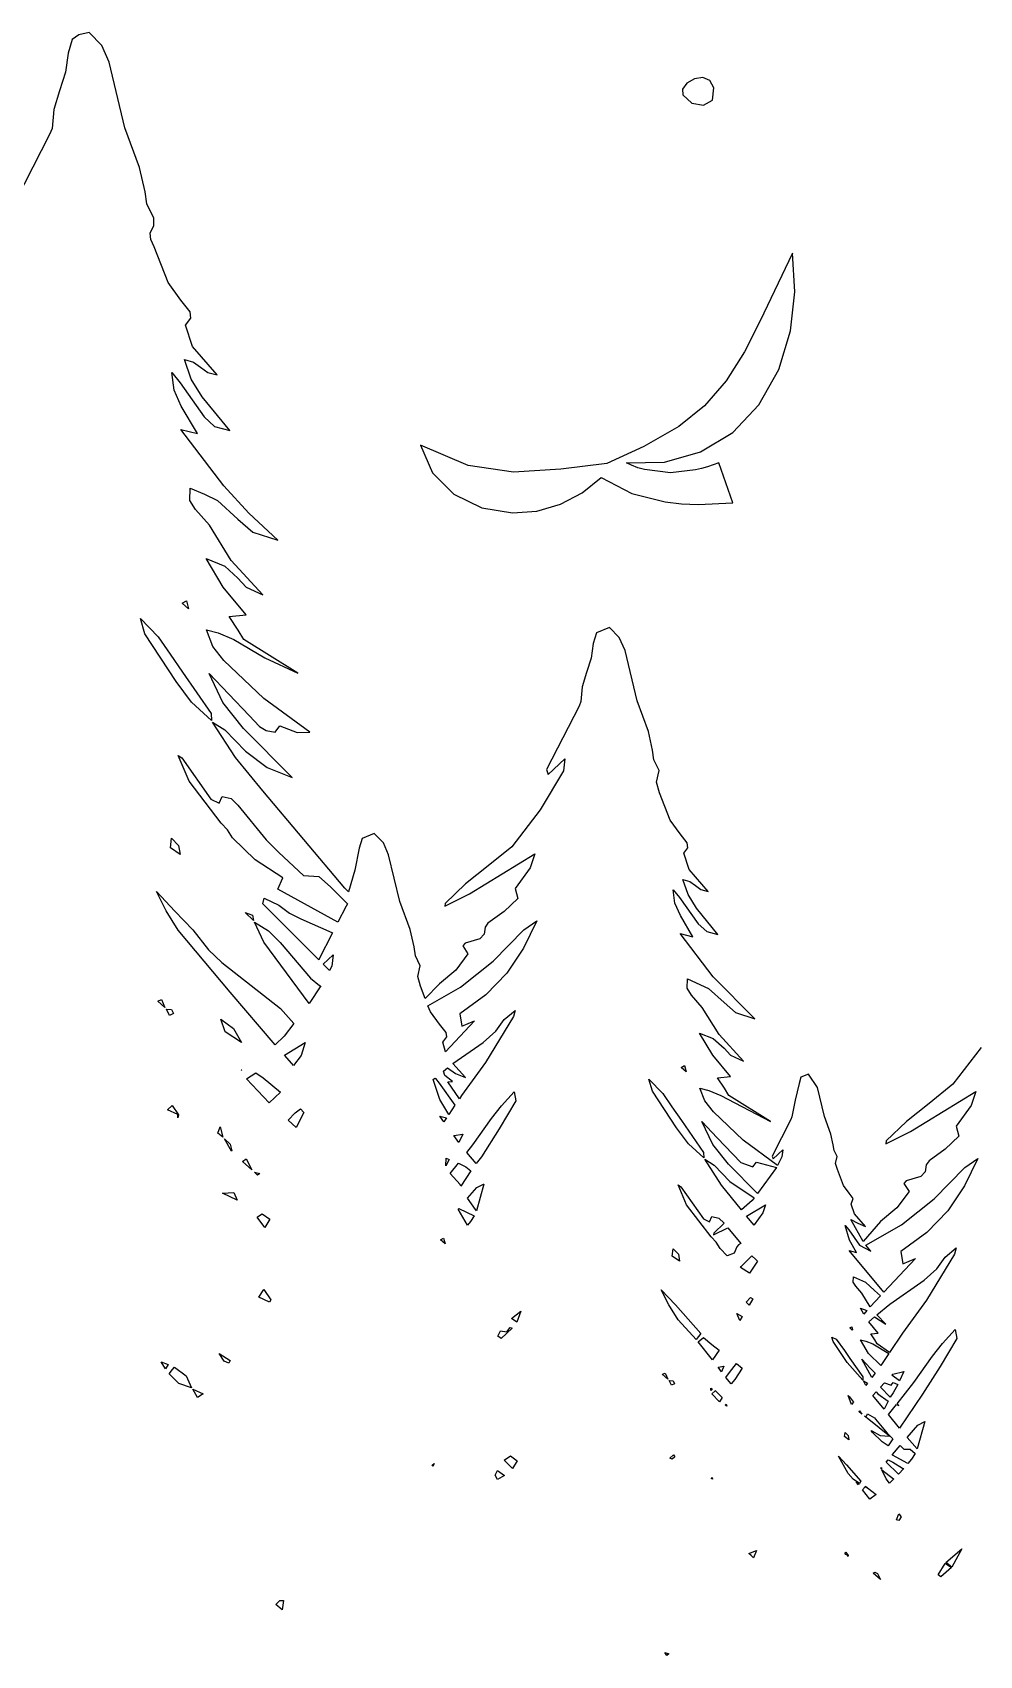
# Model space of a CAD drawing. Extents: x 0 to 203, y 8 to 351.
# Drawn here: x 102.5 to 144.8, y 272.2 to 344.8 of the extents above; entities that cross this region are included whole.
import ezdxf

# ---------------------------------------------------------------- set-up
doc = ezdxf.new("R2010")
doc.units = 0

msp = doc.modelspace()

# ---------------------------------------------------------------- linework, layer by layer
at = {"layer": 'Layer 1'}
for p, q in [((104.56651, 344.673855), (104.27738, 344.465723)), ((105.028706, 344.783384), (104.56651, 344.673855)), ((105.600513, 344.199756), (105.028706, 344.783384)), ((104.27738, 344.465723), (104.089443, 343.854081)), ((105.9311, 343.452564), (105.600513, 344.199756)), ((104.089443, 343.854081), (103.97039, 343.00295)), ((106.628471, 340.525734), (105.9311, 343.452564)), ((103.97039, 343.00295), (103.70241, 342.17369)), ((131.741194, 342.523705), (131.542851, 342.244445)), ((132.077701, 342.715691), (131.741194, 342.523705)), ((132.452225, 342.769889), (132.077701, 342.715691)), ((132.764621, 342.635785), (132.452225, 342.769889)), ((132.939, 342.315), (132.764621, 342.635785)), ((103.70241, 342.17369), (103.448203, 341.34304)), ((131.542851, 342.244445), (131.562062, 341.989624)), ((131.562062, 341.989624), (131.958026, 341.616919)), ((132.479258, 341.535578), (132.886126, 341.762603)), ((132.886126, 341.762603), (132.939, 342.315)), ((132.939, 342.315), (132.939, 342.315)), ((103.448203, 341.34304), (103.370466, 340.487741)), ((131.958026, 341.616919), (132.479258, 341.535578)), ((103.370466, 340.487741), (103.265372, 340.22388)), ((107.287344, 338.750894), (106.628471, 340.525734)), ((103.265372, 340.22388), (101.388052, 336.54177)), ((107.526626, 337.664874), (107.287344, 338.750894)), ((107.610887, 337.116105), (107.526626, 337.664874)), ((107.913649, 336.487089), (107.610887, 337.116105)), ((107.755102, 335.809235), (107.925155, 336.160941)), ((107.925155, 336.160941), (107.913649, 336.487089)), ((107.781342, 335.533758), (107.755102, 335.809235)), ((107.93746, 335.198103), (107.781342, 335.533758)), ((108.555442, 333.601233), (107.93746, 335.198103)), ((136.454396, 334.9237), (135.011706, 331.88655)), ((136.56348, 333.183167), (136.454396, 334.9237)), ((109.123419, 332.819822), (108.555442, 333.601233)), ((136.370491, 331.44993), (136.56348, 333.183167)), ((109.538619, 332.295903), (109.123419, 332.819822)), ((109.574608, 332.013164), (109.538619, 332.295903)), ((109.337625, 331.696292), (109.574608, 332.013164)), ((109.643791, 330.740646), (109.337625, 331.696292)), ((135.011706, 331.88655), (134.321795, 330.510641)), ((135.849233, 329.716323), (136.370491, 331.44993)), ((109.590689, 329.292343), (109.285861, 330.161222)), ((109.285861, 330.161222), (109.697038, 330.04919)), ((110.756591, 329.478476), (109.643791, 330.740646)), ((134.321795, 330.510641), (133.498036, 329.21044)), ((108.823117, 328.800759), (108.717904, 329.579188)), ((108.717904, 329.579188), (109.096321, 329.121105)), ((109.697038, 330.04919), (110.009254, 329.816645)), ((110.009254, 329.816645), (110.327455, 329.585701)), ((110.327455, 329.585701), (110.756591, 329.478476)), ((134.962061, 328.13834), (135.849233, 329.716323)), ((109.144059, 328.083808), (108.823117, 328.800759)), ((109.096321, 329.121105), (110.173511, 327.599885)), ((110.082947, 328.503408), (109.590689, 329.292343)), ((133.498036, 329.21044), (132.529493, 328.098054)), ((109.868616, 326.852788), (109.144059, 328.083808)), ((111.311091, 326.988612), (110.082947, 328.503408)), ((132.529493, 328.098054), (131.382626, 327.1706)), ((133.787759, 326.901524), (134.962061, 328.13834)), ((110.173511, 327.599885), (110.631913, 327.173372)), ((111.045214, 324.520308), (109.132121, 327.039452)), ((109.132121, 327.039452), (109.868616, 326.852788)), ((110.631913, 327.173372), (111.311091, 326.988612)), ((131.382626, 327.1706), (129.810966, 326.271133)), ((132.353248, 326.03374), (133.787759, 326.901524)), ((121.96657, 325.422326), (119.84085, 326.341241)), ((119.84085, 326.341241), (120.36917, 325.100151)), ((129.810966, 326.271133), (128.166856, 325.51215)), ((130.741716, 325.571316), (132.353248, 326.03374)), ((120.36917, 325.100151), (121.32796, 324.151391)), ((123.992, 325.124), (121.96657, 325.422326)), ((126.113396, 325.262485), (123.992, 325.124)), ((123.992, 325.124), (123.992, 325.124)), ((128.166856, 325.51215), (126.113396, 325.262485)), ((129.036351, 325.55058), (130.741716, 325.571316)), ((129.265041, 325.44252), (129.036351, 325.55058)), ((129.551573, 325.328319), (129.265041, 325.44252)), ((129.843472, 325.242436), (129.551573, 325.328319)), ((131.011212, 325.104147), (129.843472, 325.242436)), ((132.128942, 325.229648), (131.011212, 325.104147)), ((132.395839, 325.293284), (132.128942, 325.229648)), ((132.656451, 325.372808), (132.395839, 325.293284)), ((132.913459, 325.455372), (132.656451, 325.372808)), ((133.166231, 325.547329), (132.913459, 325.455372)), ((133.788451, 323.759059), (133.166231, 325.547329)), ((109.535396, 323.866196), (109.548673, 324.407061)), ((109.548673, 324.407061), (110.190323, 324.140958)), ((112.159944, 323.291606), (111.045214, 324.520308)), ((127.058695, 324.198335), (127.91353, 324.894875)), ((127.91353, 324.894875), (129.27577, 324.178652)), ((109.782753, 323.458443), (109.535396, 323.866196)), ((110.190323, 324.140958), (110.772703, 323.856313)), ((110.772703, 323.856313), (111.670931, 323.031821)), ((121.32796, 324.151391), (122.57275, 323.537777)), ((125.041235, 323.393209), (126.090746, 323.693583)), ((126.090746, 323.693583), (127.058695, 324.198335)), ((129.27577, 324.178652), (130.76309, 323.798612)), ((130.76309, 323.798612), (131.504315, 323.715977)), ((131.504315, 323.715977), (132.250061, 323.688009)), ((132.250061, 323.688009), (133.788451, 323.759059)), ((110.407068, 322.753271), (109.782753, 323.458443)), ((111.670931, 323.031821), (112.33745, 322.450042)), ((113.457501, 322.096512), (112.159944, 323.291606)), ((122.57275, 323.537777), (123.94171, 323.309805)), ((123.94171, 323.309805), (125.041235, 323.393209)), ((111.379382, 321.185861), (110.407068, 322.753271)), ((112.33745, 322.450042), (113.457501, 322.096512)), ((111.0172, 319.99029), (110.257822, 321.2675)), ((110.257822, 321.2675), (111.088125, 320.920203)), ((111.088125, 320.920203), (111.679532, 320.3846)), ((112.791902, 319.647611), (111.379382, 321.185861)), ((112.05096, 318.75044), (111.0172, 319.99029)), ((111.679532, 320.3846), (112.044494, 319.984402)), ((112.044494, 319.984402), (112.791902, 319.647611)), ((109.187204, 319.278188), (109.375, 319.383)), ((109.468932, 319.025557), (109.187204, 319.278188)), ((109.375, 319.383), (109.468932, 319.025557)), ((109.375, 319.383), (109.375, 319.383)), ((107.520572, 317.904218), (107.319288, 318.589859)), ((107.319288, 318.589859), (108.118161, 317.761607)), ((111.283181, 318.680308), (112.05096, 318.75044)), ((111.691683, 318.067694), (111.283181, 318.680308)), ((108.919682, 315.778858), (107.520572, 317.904218)), ((110.560165, 317.336643), (110.267417, 318.082014)), ((110.267417, 318.082014), (110.798246, 317.943443)), ((110.798246, 317.943443), (111.488279, 317.654165)), ((111.941489, 317.655085), (111.691683, 318.067694)), ((127.699936, 317.944788), (127.555059, 317.473143)), ((128.279263, 318.189722), (127.699936, 317.944788)), ((128.720175, 317.739723), (128.279263, 318.189722)), ((108.118161, 317.761607), (108.645, 316.991)), ((111.054054, 316.706284), (110.560165, 317.336643)), ((111.488279, 317.654165), (112.88229, 316.826012)), ((114.355789, 316.149325), (111.941489, 317.655085)), ((127.555059, 317.473143), (127.463276, 316.816903)), ((128.975076, 317.163592), (128.720175, 317.739723)), ((129.512825, 314.906862), (128.975076, 317.163592)), ((108.644934, 316.99102), (109.203734, 316.196684)), ((108.645, 316.991), (108.644934, 316.99102)), ((112.835014, 315.009731), (111.054054, 316.706284)), ((112.88229, 316.826012), (114.355789, 316.149325)), ((127.463276, 316.816903), (127.256634, 316.177521)), ((109.607939, 314.847758), (108.919682, 315.778858)), ((109.203734, 316.196684), (110.479464, 314.346484)), ((110.999577, 314.829007), (110.386759, 316.132588)), ((110.386759, 316.132588), (111.276159, 315.20053)), ((127.256634, 316.177521), (127.060601, 315.53705)), ((111.276159, 315.20053), (112.180963, 314.255617)), ((114.894014, 313.505564), (112.835014, 315.009731)), ((127.00064, 314.877543), (126.919561, 314.674137)), ((127.060601, 315.53705), (127.00064, 314.877543)), ((130.020771, 313.538332), (129.512825, 314.906862)), ((110.492672, 314.028948), (109.607939, 314.847758)), ((110.479464, 314.346484), (110.492672, 314.028948)), ((111.927829, 313.670768), (110.999577, 314.829007)), ((112.180963, 314.255617), (112.63953, 313.759386)), ((126.919561, 314.674137), (125.472141, 311.834957)), ((111.573009, 312.376581), (110.548914, 313.953283)), ((110.548914, 313.953283), (111.093938, 313.614052)), ((111.093938, 313.614052), (112.010389, 312.661158)), ((114.105949, 311.478728), (111.927829, 313.670768)), ((112.63953, 313.759386), (112.933448, 313.575394)), ((112.933448, 313.575394), (113.338743, 313.504009)), ((113.338743, 313.504009), (113.556204, 313.783691)), ((113.556204, 313.783691), (114.329615, 313.488895)), ((114.329615, 313.488895), (114.894014, 313.505564)), ((130.205389, 312.700979), (130.020771, 313.538332)), ((130.2703, 312.277784), (130.205389, 312.700979)), ((109.498778, 311.317633), (109.008529, 312.465672)), ((109.008529, 312.465672), (109.16871, 312.355989)), ((109.16871, 312.355989), (110.47128, 310.506279)), ((112.785094, 310.890563), (111.573009, 312.376581)), ((112.010389, 312.661158), (112.982181, 311.935275)), ((125.547993, 311.619263), (126.286957, 312.311472)), ((126.286957, 312.311472), (126.21965, 311.775843)), ((130.503718, 311.792827), (130.2703, 312.277784)), ((110.924839, 309.446182), (109.498778, 311.317633)), ((112.982181, 311.935275), (114.105949, 311.478728)), ((126.21965, 311.775843), (125.180815, 310.033497)), ((125.472141, 311.834957), (125.547993, 311.619263)), ((130.381397, 311.270154), (130.503718, 311.792827)), ((130.522014, 310.799007), (130.381397, 311.270154)), ((110.835077, 310.33275), (110.971458, 310.624435)), ((110.971458, 310.624435), (111.377271, 310.537933)), ((111.377271, 310.537933), (111.672639, 310.246514)), ((116.449764, 306.536513), (112.785094, 310.890563)), ((130.998529, 309.567707), (130.522014, 310.799007)), ((110.47128, 310.506279), (110.835, 310.333)), ((110.835, 310.333), (110.835077, 310.33275)), ((111.672639, 310.246514), (112.946309, 308.699514)), ((125.180815, 310.033497), (123.92104, 308.389093)), ((111.218266, 309.144835), (110.924839, 309.446182)), ((111.438435, 308.777914), (111.218266, 309.144835)), ((131.436484, 308.965121), (130.998529, 309.567707)), ((108.663571, 308.341819), (108.714, 308.768)), ((109.093564, 308.034556), (108.663571, 308.341819)), ((108.714, 308.768), (108.713803, 308.7678)), ((108.713803, 308.7678), (109.023715, 308.444472)), ((109.023715, 308.444472), (109.093564, 308.034556)), ((112.454255, 307.806446), (111.438435, 308.777914)), ((112.946309, 308.699514), (113.506731, 308.131401)), ((117.236093, 308.751858), (117.102214, 308.316093)), ((117.771328, 308.978076), (117.236093, 308.751858)), ((118.178582, 308.562403), (117.771328, 308.978076)), ((118.413947, 308.030197), (118.178582, 308.562403)), ((123.92104, 308.389093), (122.86327, 307.53183)), ((131.756688, 308.561227), (131.436484, 308.965121)), ((131.60175, 308.098959), (131.784458, 308.343249)), ((131.784458, 308.343249), (131.756688, 308.561227)), ((113.689085, 306.99996), (112.454255, 307.806446)), ((113.506731, 308.131401), (114.615851, 307.098281)), ((117.102214, 308.316093), (116.901183, 307.33329)), ((118.910734, 305.945587), (118.413947, 308.030197)), ((122.030658, 306.28006), (124.943298, 308.07002)), ((124.943298, 308.07002), (124.736291, 307.440244)), ((131.837854, 307.362111), (131.60175, 308.098959)), ((113.467106, 306.491239), (113.689085, 306.99996)), ((114.615851, 307.098281), (115.287651, 307.059852)), ((115.287651, 307.059852), (115.818761, 306.592737)), ((116.901183, 307.33329), (116.613549, 306.363833)), ((122.86327, 307.53183), (121.848395, 306.731253)), ((124.736291, 307.440244), (124.070495, 306.515532)), ((131.796839, 306.245281), (131.561776, 306.915257)), ((131.561776, 306.915257), (131.878862, 306.82889)), ((132.695826, 306.38895), (131.837854, 307.362111)), ((108.465314, 305.516324), (108.035168, 306.38958)), ((108.035168, 306.38958), (108.855071, 305.507456)), ((116.147456, 305.009008), (113.467106, 306.491239)), ((115.818761, 306.592737), (116.567541, 305.828065)), ((116.613549, 306.363833), (116.449764, 306.536513)), ((120.928668, 305.734525), (122.030658, 306.28006)), ((121.848395, 306.731253), (120.94237, 305.85445)), ((124.070495, 306.515532), (124.182791, 306.074823)), ((131.20495, 305.866385), (131.12382, 306.466569)), ((131.12382, 306.466569), (131.415638, 306.113365)), ((132.176411, 305.636979), (131.796839, 306.245281)), ((131.878862, 306.82889), (132.119612, 306.649613)), ((132.119612, 306.649613), (132.364956, 306.471582)), ((132.364956, 306.471582), (132.695826, 306.38895)), ((109.011938, 304.65196), (108.465314, 305.516324)), ((108.855071, 305.507456), (109.670443, 304.675721)), ((112.369501, 305.0847), (112.001, 305.449)), ((112.001, 305.449), (112.001043, 305.44878)), ((112.001043, 305.44878), (112.329691, 305.334382)), ((112.798622, 305.827479), (112.853286, 306.09049)), ((115.295552, 303.338249), (112.798622, 305.827479)), ((112.853286, 306.09049), (113.502484, 305.769141)), ((113.502484, 305.769141), (113.985041, 305.41539)), ((116.515279, 305.730458), (116.147456, 305.009008)), ((116.567541, 305.828065), (116.515279, 305.730458)), ((119.380047, 304.681367), (118.910734, 305.945587)), ((120.94237, 305.85445), (120.928668, 305.734525)), ((123.573201, 305.491146), (122.852751, 304.968383)), ((124.182791, 306.074823), (123.573201, 305.491146)), ((131.452374, 305.313589), (131.20495, 305.866385)), ((131.415638, 306.113365), (132.246217, 304.940255)), ((133.123326, 304.469037), (132.176411, 305.636979)), ((112.329691, 305.334382), (112.369501, 305.0847)), ((112.829493, 304.11754), (112.414702, 305.009412)), ((112.414702, 305.009412), (113.041019, 304.624912)), ((113.985041, 305.41539), (114.490904, 305.164932)), ((114.490904, 305.164932), (115.878994, 304.546383)), ((122.72944, 304.792384), (122.678191, 304.47168)), ((122.852751, 304.968383), (122.72944, 304.792384)), ((125.04, 305.078), (124.434387, 303.847351)), ((124.45397, 304.67348), (125.04, 305.078)), ((132.0111, 304.364369), (131.452374, 305.313589)), ((132.246217, 304.940255), (132.626622, 304.596408)), ((111.331448, 301.89223), (109.011938, 304.65196)), ((109.670443, 304.675721), (110.369651, 303.774496)), ((112.83, 304.118), (112.829493, 304.11754)), ((114.856615, 301.372858), (112.83, 304.118)), ((113.041019, 304.624912), (113.567252, 304.11189)), ((113.567252, 304.11189), (114.914813, 302.51298)), ((115.904772, 304.533175), (115.296, 303.339)), ((115.878994, 304.546383), (115.904772, 304.533175)), ((119.55054, 303.907867), (119.380047, 304.681367)), ((121.837144, 304.07955), (121.721597, 303.95334)), ((122.483353, 304.27123), (121.837144, 304.07955)), ((122.678191, 304.47168), (122.483353, 304.27123)), ((123.07809, 303.26717), (124.45397, 304.67348)), ((132.918236, 302.565799), (131.443193, 304.508302)), ((131.443193, 304.508302), (132.0111, 304.364369)), ((132.626622, 304.596408), (133.123326, 304.469037)), ((110.369651, 303.774496), (110.952603, 303.210616)), ((115.296, 303.339), (115.295552, 303.338249)), ((115.49358, 303.138506), (115.931, 303.548)), ((115.930835, 303.548081), (115.86854, 303.053199)), ((115.931, 303.548), (115.930835, 303.548081)), ((119.6105, 303.516947), (119.55054, 303.907867)), ((119.826125, 303.068946), (119.6105, 303.516947)), ((121.958692, 303.598796), (121.416432, 302.863087)), ((121.627, 302.112), (123.07809, 303.26717)), ((121.721597, 303.95334), (121.958692, 303.598796)), ((124.434387, 303.847351), (123.687987, 302.74016)), ((110.952603, 303.210616), (113.588313, 301.156446)), ((115.768182, 302.848664), (115.49358, 303.138506)), ((115.86854, 303.053199), (115.768182, 302.848664)), ((119.713122, 302.586091), (119.826125, 303.068946)), ((119.843074, 302.15082), (119.713122, 302.586091)), ((121.416432, 302.863087), (120.681412, 302.250746)), ((123.687987, 302.74016), (122.757451, 301.761736)), ((134.778313, 300.696872), (132.918236, 302.565799)), ((113.348398, 299.53281), (111.331448, 301.89223)), ((115.389634, 302.16232), (114.856615, 301.372858)), ((114.914813, 302.51298), (115.316395, 302.189935)), ((115.316395, 302.189935), (115.389634, 302.16232)), ((120.040689, 301.608691), (119.843074, 302.15082)), ((120.681412, 302.250746), (120.040689, 301.608691)), ((120.170143, 301.276672), (121.627, 302.112)), ((121.627, 302.112), (121.627, 302.112)), ((131.754141, 302.061481), (131.764397, 302.478494)), ((131.944859, 301.747095), (131.754141, 302.061481)), ((131.764397, 302.478494), (132.708178, 302.053888)), ((132.708178, 302.053888), (133.400883, 301.41811)), ((108.094269, 301.48947), (108.264336, 301.555648)), ((108.095, 301.49), (108.094269, 301.48947)), ((108.411241, 301.195451), (108.095, 301.49)), ((108.264336, 301.555648), (108.411241, 301.195451)), ((108.481162, 301.1203), (108.713161, 301.107832)), ((108.482, 301.12), (108.481162, 301.1203)), ((108.625027, 300.848105), (108.482, 301.12)), ((108.713161, 301.107832), (108.79891, 300.928406)), ((113.588313, 301.156446), (114.183694, 300.48712)), ((120.283921, 301.013802), (120.170143, 301.276672)), ((122.757451, 301.761736), (121.59943, 300.91739)), ((132.426239, 301.203414), (131.944859, 301.747095)), ((133.175939, 299.994854), (132.426239, 301.203414)), ((133.400883, 301.41811), (133.914718, 300.969533)), ((108.79891, 300.928406), (108.625027, 300.848105)), ((110.908, 300.678), (110.907678, 300.67792)), ((110.907678, 300.67792), (111.482572, 300.258232)), ((111.112199, 300.107933), (110.908, 300.678)), ((114.183694, 300.48712), (113.745316, 299.924722)), ((120.688469, 300.457192), (120.283921, 301.013802)), ((120.984289, 300.08398), (120.688469, 300.457192)), ((122.250451, 300.607341), (120.953391, 299.213671)), ((121.59943, 300.91739), (121.684943, 300.359017)), ((121.684943, 300.359017), (122.250451, 300.607341)), ((123.992721, 300.798956), (122.742141, 298.740966)), ((123.20128, 300.145449), (123.575748, 300.660728)), ((123.575748, 300.660728), (124.061439, 301.072847)), ((124.061439, 301.072847), (123.992721, 300.798956)), ((133.914718, 300.969533), (134.778313, 300.696872)), ((111.839595, 299.64246), (111.112199, 300.107933)), ((111.482572, 300.258232), (111.839595, 299.64246)), ((113.745316, 299.924722), (113.349, 299.533)), ((120.841095, 299.656994), (121.009925, 299.882627)), ((120.953391, 299.213671), (120.841095, 299.656994)), ((121.009925, 299.882627), (120.984289, 300.08398)), ((121.279394, 298.6957), (122.630404, 299.638705)), ((122.630404, 299.638705), (123.20128, 300.145449)), ((132.896677, 299.072969), (132.311253, 300.057642)), ((132.311253, 300.057642), (132.91775, 299.811332)), ((132.91775, 299.811332), (133.407523, 299.377016)), ((134.265139, 298.808754), (133.175939, 299.994854)), ((113.349, 299.533), (113.348398, 299.53281)), ((113.766364, 299.068069), (114.689665, 299.629902)), ((114.089409, 298.692336), (113.766364, 299.068069)), ((114.498337, 299.04815), (114.165829, 298.602499)), ((114.499, 299.048), (114.498337, 299.04815)), ((114.689665, 299.629902), (114.499, 299.048)), ((133.693768, 298.11697), (132.896677, 299.072969)), ((133.407523, 299.377016), (133.688862, 299.068413)), ((133.688862, 299.068413), (134.265139, 298.808754)), ((144.887645, 299.412661), (143.627938, 297.768257)), ((111.832958, 298.395415), (111.82321, 298.412718)), ((111.82321, 298.412718), (111.85, 298.411)), ((111.849837, 298.41081), (111.832958, 298.395415)), ((111.85, 298.411), (111.849837, 298.41081)), ((112.061231, 298.01488), (112.483435, 298.276906)), ((112.483435, 298.276906), (112.806057, 298.05436)), ((114.165829, 298.602499), (114.089409, 298.692336)), ((120.860935, 298.356783), (121.045624, 298.508901)), ((120.927889, 298.161006), (120.860935, 298.356783)), ((121.045624, 298.508901), (121.404671, 298.247082)), ((121.28, 298.696), (121.279394, 298.6957)), ((121.851119, 298.077384), (121.28, 298.696)), ((121.404671, 298.247082), (121.851119, 298.077384)), ((122.742141, 298.740966), (121.671161, 297.263256)), ((131.486214, 298.523341), (131.631, 298.604)), ((131.703319, 298.328551), (131.486214, 298.523341)), ((131.631, 298.604), (131.703319, 298.328551)), ((131.631, 298.604), (131.631, 298.604)), ((137.171414, 298.222967), (136.83736, 298.081769)), ((137.572855, 297.631119), (137.171414, 298.222967)), ((113.080441, 296.94249), (112.061231, 298.01488)), ((112.806057, 298.05436), (113.576382, 297.411518)), ((120.409335, 297.981498), (120.476995, 298.038225)), ((120.702504, 297.083834), (120.409335, 297.981498)), ((120.476995, 298.038225), (120.505387, 298.021842)), ((120.505387, 298.021842), (120.668533, 297.822875)), ((120.668533, 297.822875), (121.376566, 296.83043)), ((121.261244, 297.892895), (120.927889, 298.161006)), ((121.054593, 297.884773), (121.261244, 297.892895)), ((121.573698, 297.120169), (121.054593, 297.884773)), ((130.201166, 297.463959), (130.045944, 297.992668)), ((130.045944, 297.992668), (130.661618, 297.354333)), ((131.279916, 295.825209), (130.201166, 297.463959)), ((132.544269, 297.026848), (132.318664, 297.601602)), ((132.318664, 297.601602), (132.727886, 297.494674)), ((132.727886, 297.494674), (133.259917, 297.271778)), ((133.101847, 298.062938), (133.693768, 298.11697)), ((133.4167, 297.590589), (133.101847, 298.062938)), ((133.609367, 297.272418), (133.4167, 297.590589)), ((136.753802, 297.809732), (136.581703, 297.062477)), ((136.83736, 298.081769), (136.753802, 297.809732)), ((137.882907, 296.329679), (137.572855, 297.631119)), ((143.627938, 297.768257), (142.570099, 296.911149)), ((108.528479, 296.62083), (108.735204, 296.818385)), ((108.735204, 296.818385), (109.016862, 296.402043)), ((113.081, 296.943), (113.080441, 296.94249)), ((113.576382, 297.411518), (113.081, 296.943)), ((121.099709, 296.4126), (120.702504, 297.083834)), ((121.376566, 296.83043), (121.1, 296.413)), ((121.671161, 297.263256), (121.573698, 297.120169)), ((123.009038, 296.241359), (123.462133, 296.806462)), ((124.094213, 297.028645), (123.348527, 295.776956)), ((123.462133, 296.806462), (124.021538, 297.426129)), ((124.021538, 297.426129), (124.094213, 297.028645)), ((130.661618, 297.354333), (131.068, 296.76)), ((131.068, 296.76), (131.068035, 296.75966)), ((131.068035, 296.75966), (131.498926, 296.147329)), ((132.925134, 296.540862), (132.544269, 297.026848)), ((133.259917, 297.271778), (135.470947, 296.111458)), ((135.470947, 296.111458), (133.609367, 297.272418)), ((136.581703, 297.062477), (136.434076, 296.312732)), ((142.570099, 296.911149), (141.555275, 296.110501)), ((141.737492, 295.659074), (144.650272, 297.449104)), ((144.443121, 296.819396), (143.777396, 295.894755)), ((144.650272, 297.449104), (144.443121, 296.819396)), ((108.529, 296.621), (108.528479, 296.62083)), ((108.998854, 296.411577), (108.529, 296.621)), ((108.98614, 296.267782), (108.998854, 296.411577)), ((109.016862, 296.402043), (108.98614, 296.267782)), ((113.921462, 296.167578), (114.23702, 296.491755)), ((114.278549, 295.83733), (113.921462, 296.167578)), ((114.23702, 296.491755), (114.4739, 296.668886)), ((114.618262, 296.50715), (114.278549, 295.83733)), ((114.4739, 296.668886), (114.619, 296.507)), ((114.619, 296.507), (114.618262, 296.50715)), ((120.879, 296.083), (120.693888, 296.340011)), ((120.693888, 296.340011), (120.999348, 296.262744)), ((120.999348, 296.262744), (120.879, 296.083)), ((120.879, 296.083), (120.879, 296.083)), ((121.1, 296.413), (121.099709, 296.4126)), ((122.172608, 295.062459), (123.009038, 296.241359)), ((131.498926, 296.147329), (132.482614, 294.720749)), ((132.892769, 295.079032), (132.41122, 296.09869)), ((132.41122, 296.09869), (133.097, 295.38)), ((134.256872, 295.271208), (132.925134, 296.540862)), ((136.387321, 296.195421), (135.552508, 294.557951)), ((136.434076, 296.312732), (136.387321, 296.195421)), ((138.175853, 295.540287), (137.882907, 296.329679)), ((141.555275, 296.110501), (140.649199, 295.233619)), ((110.777265, 295.583514), (110.881, 295.869)), ((111.008121, 295.409113), (110.777265, 295.583514)), ((110.881, 295.869), (110.881065, 295.86861)), ((110.881065, 295.86861), (111.008121, 295.409113)), ((111.075, 295.336), (111.074711, 295.33594)), ((111.074711, 295.33594), (111.327693, 295.097072)), ((111.385536, 294.780121), (111.075, 295.336)), ((121.32043, 295.480001), (121.73, 295.545)), ((121.556816, 295.170587), (121.32043, 295.480001)), ((121.729637, 295.54533), (121.556816, 295.170587)), ((121.73, 295.545), (121.729637, 295.54533)), ((123.348527, 295.776956), (122.564, 294.531)), ((131.810583, 295.107236), (131.279916, 295.825209)), ((133.097, 295.38), (133.794653, 294.651416)), ((133.097, 295.38), (133.097, 295.38)), ((138.282358, 295.057405), (138.175853, 295.540287)), ((140.635652, 295.113697), (141.737492, 295.659074)), ((143.889622, 295.454116), (143.280061, 294.870388)), ((143.777396, 295.894755), (143.889622, 295.454116)), ((111.327693, 295.097072), (111.39952, 294.792256)), ((111.39952, 294.792256), (111.385536, 294.780121)), ((121.910796, 294.725077), (122.172608, 295.062459)), ((122.33166, 294.229845), (121.910796, 294.725077)), ((132.492856, 294.476029), (131.810583, 295.107236)), ((132.482614, 294.720749), (132.492856, 294.476029)), ((133.59958, 294.20039), (132.892769, 295.079032)), ((133.794653, 294.651416), (134.148262, 294.2687)), ((135.783384, 294.136312), (134.256872, 295.271208)), ((135.552508, 294.557951), (135.596224, 294.433576)), ((135.596224, 294.433576), (136.022455, 294.83283)), ((136.022455, 294.83283), (135.983539, 294.523839)), ((138.319792, 294.81332), (138.282358, 295.057405)), ((138.454431, 294.533613), (138.319792, 294.81332)), ((140.649199, 295.233619), (140.635652, 295.113697)), ((143.280061, 294.870388), (142.559582, 294.347466)), ((111.888476, 294.310313), (112.051129, 294.429459)), ((112.306515, 293.93931), (111.888476, 294.310313)), ((112.051129, 294.429459), (112.307, 293.94)), ((112.307, 293.94), (112.306515, 293.93931)), ((112.424461, 293.83309), (112.651596, 293.786969)), ((112.425, 293.833), (112.424461, 293.83309)), ((112.558087, 293.708433), (112.425, 293.833)), ((120.9723, 294.118938), (120.991, 294.465)), ((121.116095, 294.401657), (120.9723, 294.118938)), ((120.990661, 294.46501), (121.116095, 294.401657)), ((120.991, 294.465), (120.990661, 294.46501)), ((121.16385, 293.782497), (121.535, 294.244)), ((121.535, 294.244), (121.53478, 294.24369)), ((121.53478, 294.24369), (121.862488, 294.072774)), ((122.091246, 293.892959), (121.643899, 293.207385)), ((121.862488, 294.072774), (122.091246, 293.892959)), ((122.563807, 294.531419), (122.33166, 294.229845)), ((122.564, 294.531), (122.563807, 294.531419)), ((133.284951, 293.254319), (132.536, 294.418)), ((132.536, 294.418), (132.536389, 294.417893)), ((132.536389, 294.417893), (132.956618, 294.156293)), ((132.956618, 294.156293), (133.663234, 293.421776)), ((134.90229, 292.88356), (133.59958, 294.20039)), ((134.148262, 294.2687), (134.687372, 294.071856)), ((134.687372, 294.071856), (134.85504, 294.287474)), ((134.85504, 294.287474), (135.737588, 294.05483)), ((135.737588, 294.05483), (134.90229, 292.88356)), ((135.983539, 294.523839), (135.783384, 294.136312)), ((138.383919, 294.232135), (138.454431, 294.533613)), ((138.464998, 293.960355), (138.383919, 294.232135)), ((138.739882, 293.250205), (138.464998, 293.960355)), ((142.384973, 293.8509), (142.190197, 293.650461)), ((142.436127, 294.171534), (142.384973, 293.8509)), ((142.559582, 294.347466), (142.436127, 294.171534)), ((142.784803, 292.645875), (144.160673, 294.052115)), ((144.746662, 294.456804), (144.141059, 293.226122)), ((144.160673, 294.052115), (144.746662, 294.456804)), ((112.651596, 293.786969), (112.558087, 293.708433)), ((121.602017, 293.287124), (121.16385, 293.782497)), ((121.643899, 293.207385), (121.602017, 293.287124)), ((121.942577, 292.680019), (122.347337, 293.155758)), ((122.663956, 293.304079), (122.337803, 292.116569)), ((122.347337, 293.155758), (122.657953, 293.310006)), ((122.657953, 293.310006), (122.663956, 293.304079)), ((131.726619, 292.38572), (131.348739, 293.270985)), ((131.348739, 293.270985), (131.472124, 293.186375)), ((131.472124, 293.186375), (132.476574, 291.760215)), ((134.177611, 292.15855), (133.284951, 293.254319)), ((133.663234, 293.421776), (134.752934, 292.691498)), ((138.992372, 292.90279), (138.739882, 293.250205)), ((141.543972, 293.4587), (141.428498, 293.332631)), ((141.428498, 293.332631), (141.665593, 292.977946)), ((142.190197, 293.650461), (141.543972, 293.4587)), ((144.141059, 293.226122), (143.394675, 292.118948)), ((110.994278, 292.90759), (111.495417, 292.929501)), ((110.995, 292.908), (110.994278, 292.90759)), ((111.650187, 292.594713), (110.995, 292.908)), ((111.495417, 292.929501), (111.650187, 292.594713)), ((121.943, 292.68), (121.942577, 292.680019)), ((122.294581, 292.170668), (121.943, 292.68)), ((132.826169, 290.942785), (131.726619, 292.38572)), ((134.658647, 292.570374), (134.177611, 292.15855)), ((134.407922, 291.875019), (135.248306, 292.386354)), ((134.752934, 292.691498), (134.658647, 292.570374)), ((135.248306, 292.386354), (135.128737, 292.023194)), ((139.177087, 292.669744), (138.992372, 292.90279)), ((139.087789, 292.403107), (139.177087, 292.669744)), ((139.223958, 291.978148), (139.087789, 292.403107)), ((141.665593, 292.977946), (141.123303, 292.242238)), ((141.333713, 291.490565), (142.784803, 292.645875)), ((112.542905, 291.834855), (112.553, 291.841)), ((112.880922, 291.366248), (112.542905, 291.834855)), ((112.553, 291.841), (112.553002, 291.841)), ((112.553002, 291.841), (112.760856, 291.975473)), ((112.760856, 291.975473), (113.109609, 291.737884)), ((113.109609, 291.737884), (112.880922, 291.366248)), ((121.520931, 292.184558), (121.545, 292.212)), ((121.937838, 291.468561), (121.520931, 292.184558)), ((121.544525, 292.2124), (122.234194, 291.882928)), ((121.545, 292.212), (121.544525, 292.2124)), ((122.234194, 291.882928), (122.072458, 291.629236)), ((122.337803, 292.116569), (122.294581, 292.170668)), ((132.476574, 291.760215), (132.757103, 291.626306)), ((132.757103, 291.626306), (132.862123, 291.851254)), ((132.862123, 291.851254), (133.175059, 291.784617)), ((133.175059, 291.784617), (133.402911, 291.560001)), ((134.740854, 291.465315), (134.407922, 291.875019)), ((135.128737, 292.023194), (134.744, 291.49)), ((139.615942, 290.733502), (139.064762, 291.720432)), ((139.064762, 291.720432), (139.386372, 291.567235)), ((139.718693, 291.41695), (139.223958, 291.978148)), ((141.123303, 292.242238), (140.388313, 291.629896)), ((143.394675, 292.118948), (142.464142, 291.140584)), ((122.072458, 291.629236), (121.937838, 291.468561)), ((133.052493, 290.710433), (132.826169, 290.942785)), ((132.93282, 291.039411), (133.568319, 291.353911)), ((132.94066, 291.108485), (132.93282, 291.039411)), ((133.402911, 291.560001), (132.94066, 291.108485)), ((133.568319, 291.353911), (134.151692, 290.649838)), ((134.74474, 291.489823), (134.740854, 291.465315)), ((134.744, 291.49), (134.74474, 291.489823)), ((139.002257, 290.796664), (138.812694, 291.461613)), ((138.812694, 291.461613), (138.981, 291.258)), ((138.981, 291.258), (139.45999, 290.581398)), ((138.981, 291.258), (138.981, 291.258)), ((139.386372, 291.567235), (139.718693, 291.41695)), ((140.388313, 291.629896), (139.615942, 290.733502)), ((139.742353, 290.581742), (141.333713, 291.490565)), ((142.464142, 291.140584), (141.306092, 290.296334)), ((120.733289, 290.811645), (120.867062, 290.886087)), ((120.933949, 290.63176), (120.733289, 290.811645)), ((120.867062, 290.886087), (120.934, 290.632)), ((120.934, 290.632), (120.933949, 290.63176)), ((131.082294, 290.091295), (131.121, 290.42)), ((131.121, 290.42), (131.121391, 290.41973)), ((131.121391, 290.41973), (131.360391, 290.170488)), ((133.222242, 290.427493), (133.052493, 290.710433)), ((133.534718, 290.099373), (133.222, 290.428)), ((133.222, 290.428), (133.222242, 290.427493)), ((133.85556, 290.212995), (133.534718, 290.099373)), ((133.971315, 290.496013), (133.85556, 290.212995)), ((134.042435, 290.597432), (133.971315, 290.496013)), ((134.151692, 290.649838), (134.042435, 290.597432)), ((140.543328, 288.471981), (138.996818, 290.332211)), ((138.996818, 290.332211), (139.324382, 290.249238)), ((139.324382, 290.249238), (139.002257, 290.796664)), ((139.45999, 290.581398), (139.965887, 290.309618)), ((139.965887, 290.309618), (139.742353, 290.581742)), ((141.306092, 290.296334), (141.391763, 289.737749)), ((143.282779, 290.040063), (143.768498, 290.452169)), ((143.768498, 290.452169), (143.699707, 290.178278)), ((131.414349, 289.854363), (131.082294, 290.091295)), ((131.360391, 290.170488), (131.414349, 289.854363)), ((134.135848, 289.584129), (134.172009, 289.616333)), ((134.531075, 289.3226), (134.135848, 289.584129)), ((134.172009, 289.616333), (134.645134, 290.094476)), ((134.895011, 289.855759), (134.531, 289.323)), ((134.645134, 290.094476), (134.817041, 289.92928)), ((134.817041, 289.92928), (134.895011, 289.855759)), ((141.957198, 289.986141), (140.543328, 288.471981)), ((141.391763, 289.737749), (141.957198, 289.986141)), ((142.337322, 289.018027), (142.908407, 289.5247)), ((143.699707, 290.178278), (142.449267, 288.120288)), ((142.908407, 289.5247), (143.282779, 290.040063)), ((134.531, 289.323), (134.531075, 289.3226)), ((139.175835, 288.921569), (139.18175, 289.162039)), ((139.285818, 288.74024), (139.175835, 288.921569)), ((139.18175, 289.162039), (139.726066, 288.917178)), ((139.726066, 288.917178), (140.125602, 288.550484)), ((140.809032, 287.934477), (142.337322, 289.018027)), ((112.614376, 288.250063), (112.841, 288.598)), ((113.086655, 288.034934), (112.614376, 288.250063)), ((112.841, 288.598), (112.840383, 288.59797)), ((112.840383, 288.59797), (113.141604, 288.136283)), ((113.141604, 288.136283), (113.086655, 288.034934)), ((130.929534, 287.913028), (130.598, 288.586)), ((130.598, 288.586), (130.598118, 288.586)), ((130.598118, 288.586), (131.230295, 287.905868)), ((134.525213, 287.899557), (134.393, 288.031)), ((134.393, 288.031), (134.393424, 288.0307)), ((134.393424, 288.0307), (134.578251, 288.230795)), ((134.688148, 288.173374), (134.525213, 287.899557)), ((134.578251, 288.230795), (134.688148, 288.173374)), ((139.563416, 288.426605), (139.285818, 288.74024)), ((139.934275, 287.818936), (139.563416, 288.426605)), ((140.389463, 288.312049), (139.934, 287.819)), ((140.125602, 288.550484), (140.389463, 288.312049)), ((142.449267, 288.120288), (141.378, 286.642)), ((123.900516, 287.305374), (124.32618, 287.625453)), ((124.135277, 287.13135), (123.900516, 287.305374)), ((124.32618, 287.625453), (124.136, 287.132)), ((131.35127, 287.246227), (130.929534, 287.913028)), ((131.230295, 287.905868), (132.359115, 286.630788)), ((134.102603, 287.205333), (133.975123, 287.52167)), ((133.975123, 287.52167), (134.216736, 287.389387)), ((134.216736, 287.389387), (134.102, 287.206)), ((139.653182, 287.48925), (139.497096, 287.765895)), ((139.497096, 287.765895), (139.788, 287.65)), ((139.787582, 287.649786), (139.653182, 287.48925)), ((139.788, 287.65), (139.787582, 287.649786)), ((139.869999, 287.153912), (140.129973, 287.372352)), ((139.934, 287.819), (139.934275, 287.818936)), ((140.129973, 287.372352), (140.624005, 287.045562)), ((140.231606, 287.457606), (140.809032, 287.934477)), ((140.624005, 287.045562), (140.231606, 287.457606)), ((123.291712, 286.514779), (123.418557, 286.744739)), ((123.418557, 286.744739), (123.690117, 286.698833)), ((123.931306, 286.860992), (123.43466, 286.408062)), ((123.690117, 286.698833), (123.845, 286.898)), ((123.845, 286.898), (123.931306, 286.860992)), ((123.845, 286.898), (123.845, 286.898)), ((124.136, 287.132), (124.135277, 287.13135)), ((132.15394, 286.360216), (131.35127, 287.246227)), ((132.359115, 286.630788), (132.15394, 286.360216)), ((134.102, 287.206), (134.102603, 287.205333)), ((139.021, 286.881162), (139.104537, 286.927633)), ((139.132591, 286.781013), (139.021, 286.881162)), ((139.104537, 286.927633), (139.14, 286.792)), ((139.140007, 286.792737), (139.132591, 286.781013)), ((139.14, 286.792), (139.140007, 286.792737)), ((140.294393, 286.646601), (139.869999, 287.153912)), ((139.953054, 286.615314), (140.294393, 286.646601)), ((140.134636, 286.343049), (139.953054, 286.615314)), ((141.378165, 286.642506), (140.800651, 285.782909)), ((141.378, 286.642), (141.378165, 286.642506)), ((143.169106, 286.185885), (143.728537, 286.805475)), ((143.728537, 286.805475), (143.80135, 286.407988)), ((123.43466, 286.408062), (123.291712, 286.514779)), ((132.251407, 286.249865), (132.489, 286.447)), ((132.889378, 285.456375), (132.251407, 286.249865)), ((132.489, 286.447), (132.489281, 286.4467)), ((132.489281, 286.4467), (132.847703, 286.134814)), ((132.847703, 286.134814), (133.177527, 285.880134)), ((133.177527, 285.880134), (132.889378, 285.456375)), ((138.279846, 286.270095), (138.217695, 286.469191)), ((138.217695, 286.469191), (138.410223, 286.372085)), ((138.902066, 285.3249), (138.279846, 286.270095)), ((138.410223, 286.372085), (138.77981, 285.863857)), ((138.77981, 285.863857), (139.028346, 285.510797)), ((139.851147, 285.737575), (139.501403, 286.349342)), ((139.501403, 286.349342), (139.738, 286.288)), ((139.738, 286.288), (139.73751, 286.287756)), ((139.73751, 286.287756), (140.04424, 286.159147)), ((140.04424, 286.159147), (140.771834, 285.739906)), ((140.245803, 286.159562), (140.134636, 286.343049)), ((140.800651, 285.782909), (140.245803, 286.159562)), ((142.716037, 285.620705), (143.169106, 286.185885)), ((143.80135, 286.407988), (143.055544, 285.156498)), ((108.443516, 285.050624), (108.245055, 285.363428)), ((108.245055, 285.363428), (108.559, 285.245)), ((108.558637, 285.24527), (108.443516, 285.050624)), ((108.559, 285.245), (108.558637, 285.24527)), ((111.070188, 285.386786), (110.841498, 285.730453)), ((110.841498, 285.730453), (111.339, 285.415)), ((111.266332, 285.300056), (111.070188, 285.386786)), ((111.338228, 285.41461), (111.266332, 285.300056)), ((111.339, 285.415), (111.338228, 285.41461)), ((133.140598, 285.117014), (133.394714, 285.162429)), ((133.394714, 285.162429), (133.284, 284.922)), ((133.650079, 284.884348), (133.954972, 285.285295)), ((133.954972, 285.285295), (134.212759, 285.085564)), ((139.60155, 284.546814), (138.902066, 285.3249)), ((139.028346, 285.510797), (139.595688, 284.687925)), ((140.005395, 284.659038), (139.554444, 285.482401)), ((139.554444, 285.482401), (139.950023, 285.067966)), ((140.4038, 285.201237), (139.851147, 285.737575)), ((140.771834, 285.739906), (140.4038, 285.201237)), ((141.879607, 284.441805), (142.716037, 285.620705)), ((143.055544, 285.156498), (142.271, 283.911)), ((108.606031, 284.820299), (108.762, 285.018)), ((109.040979, 284.400511), (108.606031, 284.820299)), ((108.761547, 285.0177), (108.837896, 285.118343)), ((108.762, 285.018), (108.761547, 285.0177)), ((108.837896, 285.118343), (109.368504, 284.731946)), ((109.608571, 284.19257), (109.040979, 284.400511)), ((109.368504, 284.731946), (109.608571, 284.19257)), ((130.888182, 284.580888), (130.643, 284.808)), ((130.643, 284.808), (130.643674, 284.8076)), ((130.643674, 284.8076), (130.774825, 284.858662)), ((130.774825, 284.858662), (130.888182, 284.580888)), ((130.942, 284.523), (131.12092, 284.513413)), ((131.053027, 284.313177), (130.942, 284.523)), ((130.942, 284.523), (130.942, 284.523)), ((131.12092, 284.513413), (131.187003, 284.375116)), ((133.284111, 284.921733), (133.140598, 285.117014)), ((133.284, 284.922), (133.284111, 284.921733)), ((133.479445, 284.668448), (133.650079, 284.884348)), ((133.720635, 284.37663), (133.479445, 284.668448)), ((133.875729, 284.578041), (133.72, 284.377)), ((134.212759, 285.085564), (133.875729, 284.578041)), ((139.595688, 284.687925), (139.60155, 284.546814)), ((139.739554, 284.305622), (139.626552, 284.513193)), ((139.626552, 284.513193), (139.813, 284.402)), ((139.812299, 284.402241), (139.739554, 284.305622)), ((139.813, 284.402), (139.812299, 284.402241)), ((139.950023, 285.067966), (140.153147, 284.855662)), ((140.153147, 284.855662), (140.005395, 284.659038)), ((140.3913, 284.22885), (140.568434, 284.417987)), ((140.568434, 284.417987), (140.867183, 284.313602)), ((140.867183, 284.313602), (140.96394, 284.437763)), ((140.898328, 284.770056), (140.941339, 284.815892)), ((140.899, 284.77), (140.898328, 284.770056)), ((141.247076, 284.512128), (140.899, 284.77)), ((140.941339, 284.815892), (141.436639, 284.924587)), ((140.96394, 284.437763), (141.172008, 284.35061)), ((141.132873, 283.487711), (141.879607, 284.441805)), ((141.436639, 284.924587), (141.247076, 284.512128)), ((109.870245, 283.773558), (109.667265, 284.140108)), ((109.667265, 284.140108), (110.121, 283.938)), ((110.120407, 283.93741), (109.870245, 283.773558)), ((110.121, 283.938), (110.120407, 283.93741)), ((131.187003, 284.375116), (131.053027, 284.313177)), ((132.814023, 284.083681), (132.813035, 284.181852)), ((132.813035, 284.181852), (132.863, 284.157)), ((132.862895, 284.15692), (132.814023, 284.083681)), ((133.191368, 283.567897), (132.849, 283.927)), ((132.849, 283.927), (132.849478, 283.926963)), ((132.849478, 283.926963), (132.990307, 284.048722)), ((132.863, 284.157), (132.862895, 284.15692)), ((132.990307, 284.048722), (133.009941, 284.073512)), ((133.009941, 284.073512), (133.320343, 283.774055)), ((133.320343, 283.774055), (133.191368, 283.567897)), ((133.72, 284.377), (133.720635, 284.37663)), ((138.942, 283.852), (138.941618, 283.851812)), ((138.941618, 283.851812), (139.012808, 283.802937)), ((139.092829, 283.453831), (138.942, 283.852)), ((139.012808, 283.802937), (139.178427, 283.565492)), ((140.050034, 283.854378), (140.197354, 284.020635)), ((140.549364, 283.239504), (140.050034, 283.854378)), ((140.197354, 284.020635), (140.276458, 283.938706)), ((140.276458, 283.938706), (140.732, 283.606)), ((140.392, 284.229), (140.3913, 284.22885)), ((140.827644, 283.789341), (140.392, 284.229)), ((140.950746, 283.975444), (140.827644, 283.789341)), ((141.172008, 284.35061), (140.950746, 283.975444)), ((142.270809, 283.910767), (141.237259, 282.404377)), ((142.271, 283.911), (142.270809, 283.910767)), ((133.446411, 283.426392), (133.488928, 283.476396)), ((133.531518, 283.383593), (133.446411, 283.426392)), ((133.488928, 283.476396), (133.531, 283.384)), ((133.531, 283.384), (133.531518, 283.383593)), ((139.178427, 283.565492), (139.092829, 283.453831)), ((139.420608, 283.135868), (139.453306, 283.175492)), ((139.421, 283.136), (139.420608, 283.135868)), ((139.56066, 283.024503), (139.421, 283.136)), ((139.453306, 283.175492), (139.56066, 283.024503)), ((139.75375, 282.903256), (139.81449, 283.032855)), ((139.81449, 283.032855), (140.126235, 282.864905)), ((140.731298, 283.605986), (140.549364, 283.239504)), ((140.732, 283.606), (140.731298, 283.605986)), ((140.743227, 283.003077), (141.101516, 283.44866)), ((141.237259, 282.404377), (140.743227, 283.003077)), ((141.101516, 283.44866), (141.208444, 283.412922)), ((141.208444, 283.412922), (141.132873, 283.487711)), ((139.864352, 282.78312), (139.677403, 282.931718)), ((139.677403, 282.931718), (139.75375, 282.903256)), ((140.795634, 282.034972), (139.864352, 282.78312)), ((140.022061, 282.21182), (139.968244, 282.300034)), ((139.968244, 282.300034), (139.998258, 282.277293)), ((139.998258, 282.277293), (140.370299, 282.068448)), ((140.126235, 282.864905), (140.175886, 282.804509)), ((140.175886, 282.804509), (140.69273, 282.176994)), ((141.587852, 281.987037), (142.054269, 282.535098)), ((142.374137, 282.693515), (142.034141, 281.467295)), ((142.054269, 282.535098), (142.374137, 282.693515)), ((138.787988, 282.017672), (138.810534, 282.207198)), ((138.979331, 281.881328), (138.787988, 282.017672)), ((138.810534, 282.207198), (138.949, 282.063)), ((138.948326, 282.063542), (138.979331, 281.881328)), ((138.949, 282.063), (138.948326, 282.063542)), ((140.473929, 281.779718), (140.022, 282.212)), ((140.022, 282.212), (140.022061, 282.21182)), ((140.370299, 282.068448), (140.795634, 282.034972)), ((140.728186, 281.605483), (140.473929, 281.779718)), ((140.69273, 282.176994), (140.938368, 281.927611)), ((140.938368, 281.927611), (140.728186, 281.605483)), ((140.93512, 281.219893), (141.27215, 281.615896)), ((141.27215, 281.615896), (141.435085, 281.464907)), ((141.588, 281.987), (141.587852, 281.987037)), ((142.034141, 281.467295), (141.588, 281.987)), ((120.357414, 280.739978), (120.45, 280.812)), ((120.449379, 280.8123), (120.387573, 280.687572)), ((120.45, 280.812), (120.449379, 280.8123)), ((123.947478, 280.591336), (123.577, 280.961)), ((123.577, 280.961), (123.577042, 280.96036)), ((123.577042, 280.96036), (123.856724, 281.156702)), ((123.856724, 281.156702), (124.156746, 280.933239)), ((124.156746, 280.933239), (123.947478, 280.591336)), ((130.978352, 281.05413), (131.138, 281.206)), ((131.083514, 281.007375), (130.978352, 281.05413)), ((131.202804, 281.11042), (131.083514, 281.007375)), ((131.137828, 281.20633), (131.202804, 281.11042)), ((131.138, 281.206), (131.137828, 281.20633)), ((138.94303, 280.377026), (138.508606, 281.149679)), ((138.508606, 281.149679), (138.873321, 280.757489)), ((140.646245, 280.880441), (140.730502, 280.979388)), ((141.19178, 280.33803), (140.646245, 280.880441)), ((140.730502, 280.979388), (140.939981, 280.873803)), ((141.615396, 280.812814), (140.924, 281.195)), ((140.924, 281.195), (140.924244, 281.194891)), ((140.924244, 281.194891), (140.93512, 281.219893)), ((140.939981, 280.873803), (141.379632, 280.605128)), ((141.435085, 281.464907), (141.722867, 281.452994)), ((141.77946, 281.008591), (141.615396, 280.812814)), ((141.722867, 281.452994), (141.944515, 281.269059)), ((141.944515, 281.269059), (141.77946, 281.008591)), ((120.387573, 280.687572), (120.357414, 280.739978)), ((123.176591, 280.293644), (123.28, 280.512)), ((123.270946, 280.10705), (123.176591, 280.293644)), ((123.585093, 280.281779), (123.270946, 280.10705)), ((123.28, 280.512), (123.279351, 280.51181)), ((123.279351, 280.51181), (123.585093, 280.281779)), ((132.820661, 280.141943), (132.872502, 280.18446)), ((132.89044, 280.119413), (132.820661, 280.141943)), ((132.872502, 280.18446), (132.89, 280.12)), ((132.89, 280.12), (132.89044, 280.119413)), ((138.873321, 280.757489), (139.519892, 280.025871)), ((139.176521, 280.123475), (138.94303, 280.377026)), ((139.177, 280.123), (139.176521, 280.123475)), ((139.446864, 279.929887), (139.177, 280.123)), ((140.406557, 280.598716), (140.436927, 280.63438)), ((140.436148, 280.569333), (140.406557, 280.598716)), ((140.436927, 280.63438), (140.436148, 280.569333)), ((140.640749, 280.139303), (140.456275, 280.535941)), ((140.456275, 280.535941), (140.969, 280.137)), ((140.787372, 279.937664), (140.640749, 280.139303)), ((140.979616, 280.123976), (140.787372, 279.937664)), ((140.969, 280.137), (140.968809, 280.136761)), ((140.968809, 280.136761), (140.979616, 280.123976)), ((141.192, 280.338), (141.19178, 280.33803)), ((141.427658, 280.592273), (141.192, 280.338)), ((141.379632, 280.605128), (141.427658, 280.592273)), ((139.401819, 279.870706), (139.301317, 279.984204)), ((139.301317, 279.984204), (139.431, 279.908)), ((139.430493, 279.908422), (139.401819, 279.870706)), ((139.431, 279.908), (139.430493, 279.908422)), ((139.519892, 280.025871), (139.446864, 279.929887)), ((139.593984, 279.643927), (139.703596, 279.77262)), ((139.917667, 279.226521), (139.593984, 279.643927)), ((139.703596, 279.77262), (139.797319, 279.731235)), ((139.707914, 279.777901), (139.726208, 279.799161)), ((139.708, 279.778), (139.707914, 279.777901)), ((139.797319, 279.731235), (139.708, 279.778)), ((139.726208, 279.799161), (139.806077, 279.736019)), ((139.806077, 279.736019), (140.195512, 279.437341)), ((140.195512, 279.437341), (139.917667, 279.226521)), ((141.108581, 278.303706), (141.208871, 278.568413)), ((141.216641, 278.274042), (141.108581, 278.303706)), ((141.208871, 278.568413), (141.313, 278.44)), ((141.312551, 278.44044), (141.216641, 278.274042)), ((141.313, 278.44), (141.312551, 278.44044)), ((134.515888, 276.799636), (134.848, 276.935)), ((134.608973, 276.702456), (134.515888, 276.799636)), ((134.723389, 276.60273), (134.608973, 276.702456)), ((134.84847, 276.9351), (134.723389, 276.60273)), ((134.848, 276.935), (134.84847, 276.9351)), ((138.791252, 276.807629), (138.850155, 276.848735)), ((138.844293, 276.753742), (138.791252, 276.807629)), ((138.845, 276.754), (138.844293, 276.753742)), ((138.937238, 276.712354), (138.845, 276.754)), ((138.850155, 276.848735), (138.945219, 276.708118)), ((138.934839, 276.66235), (138.937238, 276.712354)), ((138.945219, 276.708118), (138.934839, 276.66235)), ((143.314738, 276.386479), (144.033222, 277.005166)), ((144.033222, 277.005166), (143.581, 276.177)), ((140.069876, 275.913223), (140.134, 275.967)), ((140.392921, 275.626621), (140.069876, 275.913223)), ((140.133652, 275.967181), (140.258871, 275.894368)), ((140.134, 275.967), (140.133652, 275.967181)), ((140.258871, 275.894368), (140.397936, 275.633474)), ((142.972192, 275.840284), (143.287, 276.352)), ((143.080746, 275.744303), (142.972192, 275.840284)), ((143.568708, 276.163403), (143.080746, 275.744303)), ((143.286839, 276.352317), (143.334582, 276.31665)), ((143.287, 276.352), (143.286839, 276.352317)), ((143.364036, 276.341772), (143.314738, 276.386479)), ((143.334582, 276.31665), (143.568708, 276.163403)), ((143.581, 276.177), (143.364036, 276.341772)), ((143.581, 276.177), (143.581, 276.177)), ((140.397936, 275.633474), (140.392921, 275.626621)), ((113.365063, 274.519624), (113.546, 274.687)), ((113.661131, 274.281542), (113.365063, 274.519624)), ((113.545445, 274.68701), (113.717702, 274.692237)), ((113.546, 274.687), (113.545445, 274.68701)), ((113.717702, 274.692237), (113.661131, 274.281542)), ((130.847289, 272.2337), (130.759995, 272.373682)), ((130.759995, 272.373682), (130.93, 272.311)), ((130.930488, 272.3104), (130.847289, 272.2337)), ((130.93, 272.311), (130.930488, 272.3104))]:
    msp.add_line(p, q, dxfattribs=at)

doc.saveas('drawing.dxf')
